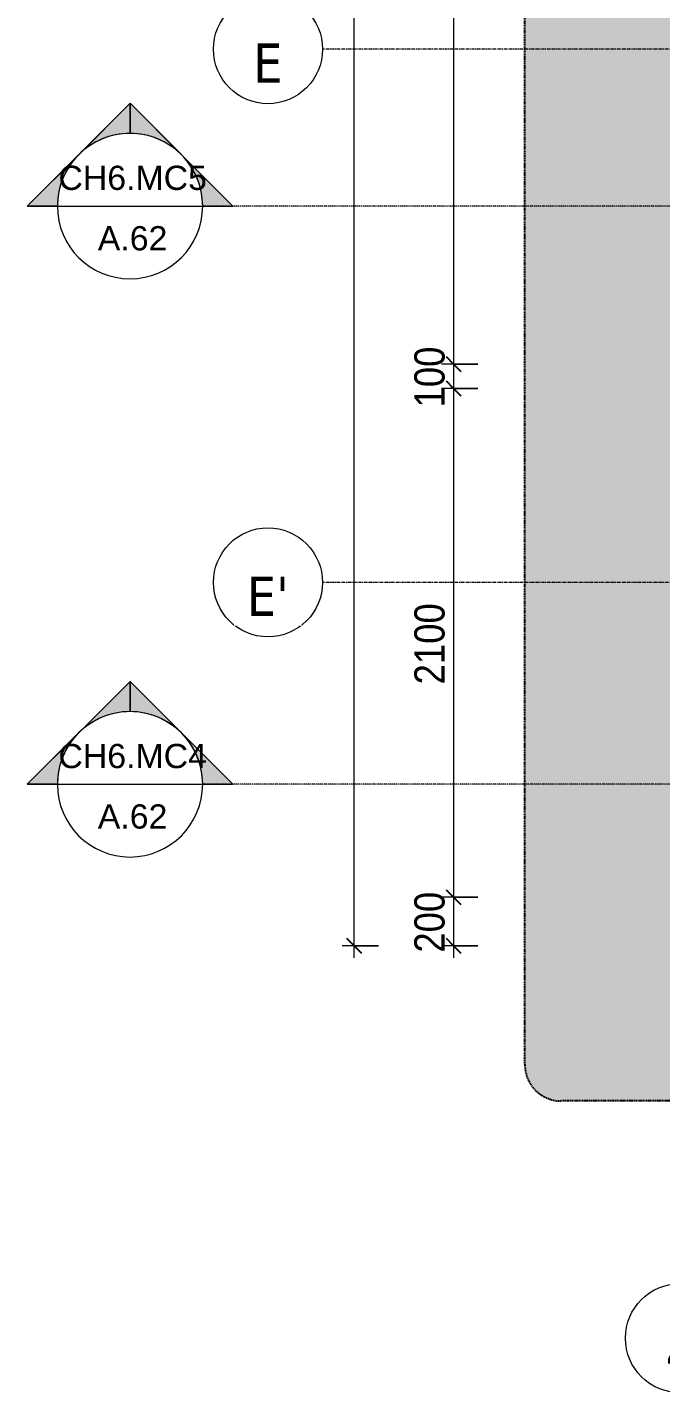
# Model space of a CAD drawing. Header units: millimetres. Extents: x 41758 to 237109, y 3795 to 78637.
# Drawn here: x 41758 to 44373, y 33693 to 39327 of the extents above; entities that cross this region are included whole.
import ezdxf

# ---------------------------------------------------------------- set-up
doc = ezdxf.new("R2010")
doc.units = ezdxf.units.MM
for name, pattern in [('Dash - Tight', [4.5, 3, -1.5]), ('Dash Dot 3_16_', [7.9375, 4.7625, -1.5875, 0, -1.5875]), ('Grid Line', [22.225, 12.7, -3.175, 3.175, -3.175]), ('Hidden', [7.14375, 4.7625, -2.38125])]:
    doc.linetypes.add(name, pattern=pattern)
for name, color, linetype, lineweight in [('A-ANNO-DIMS', 211, 'Continuous', 9), ('A-ANNO-DIMS-50', 211, 'Continuous', 9), ('A-DETL-GENF-3', 92, 'Dash - Tight', 18), ('A-DETL-GENF-5', 92, 'Hidden', 25), ('G-ANNO-SYMB', 111, 'Continuous', 9), ('G-ANNO-SYMB-1', 111, 'Dash Dot 3_16_', 18), ('S-GRID-1', 1, 'Grid Line', 9), ('S-GRID-IDEN', 1, 'Continuous', 9)]:
    doc.layers.add(name, color=color, linetype=linetype, lineweight=lineweight)
doc.layers.add('A-DETL-GENF-2', color=7, linetype='Continuous', lineweight=18, transparency=0.2)
doc.styles.add('Arial', font='arial.ttf', dxfattribs={"height": 100})
doc.styles.add('Tahoma_B', font='tahomabd.ttf', dxfattribs={"height": 162.5})
doc.styles.add('UTM Avo', font='', dxfattribs={"width": 0.9, "height": 125})
doc.styles.get('UTM Avo').set_extended_font_data('UTM Avo')
doc.dimstyles.new('1_Dim_chi_tiet_2_5', dxfattribs={"dimscale": 304.8, "dimtxt": 124.912619, "dimasz": 0.19685, "dimexe": 0.164042, "dimexo": 0.0625, "dimgap": 0.016404, "dimtad": 1, "dimdec": 0, "dimrnd": 5, "dimzin": 0, "dimdsep": 46, "dimtxsty": 'UTM Avo', "dimblk1": 'OBLIQUE', "dimblk2": 'OBLIQUE', "dimsah": 1, "dimcen": 0.09, "dimdle": 0.164042, "dimazin": 0, "dimtfac": 1, "dimtdec": 4, "dimtix": 1, "dimtmove": 0, "dimatfit": 3, "dimfxl": 0.328084, "dimfxlon": 1, "dimtvp": 1, "dimtolj": 1, "dimtzin": 0, "dimarcsym": 2})

# ---------------------------------------------------------------- blocks, each defined once
blk = doc.blocks.new('BORDER VIEW - BORDER VIEW-2592627-TKCS_CĂN HỘ LOẠI 6 - MẶT BẰNG')
at = {"layer": 'A-DETL-GENF-5'}
for p, q in [((0, 150), (0, 11501)), ((9599.4, 0), (150, 0))]:
    blk.add_line(p, q, dxfattribs=at)
blk.add_arc((150, 150), 150, 180, 270, dxfattribs=at)
blk = doc.blocks.new('Grid - M_Grid Head - Circle-353313-TKCS_CĂN HỘ LOẠI 6 - MẶT BẰNG')
at = {"layer": 'S-GRID-IDEN'}
blk.add_circle((0, 0), 4.5, dxfattribs=at)
blk = doc.blocks.new('DIMBLOCK15-TKCS_CĂN HỘ LOẠI 6 - MẶT BẰNG')
at = {"layer": 'A-ANNO-DIMS-50'}
for p, q in [((43618.3, 45537), (43468.3, 45537)), ((43518.3, 45537), (43518.3, 37936.9)), ((43518.3, 45537), (43618.3, 45537)), ((43618.3, 37936.9), (43468.3, 37936.9)), ((43518.3, 37936.9), (43618.3, 37936.9))]:
    blk.add_line(p, q, dxfattribs=at)
at = {"layer": 'A-ANNO-DIMS-50', "lineweight": 25}
for p, q in [((43518.3, 45537), (43488.3, 45567)), ((43518.3, 45537), (43548.3, 45507)), ((43518.3, 37936.9), (43488.3, 37966.9)), ((43518.3, 37936.9), (43548.3, 37906.9))]:
    blk.add_line(p, q, dxfattribs=at)
at = {"layer": 'A-ANNO-DIMS-50', "color": 0, "insert": (43356, 41565.8), "char_height": 125, "width": 410.824, "attachment_point": 1, "rotation": 90, "line_spacing_factor": 1.110334, "style": 'UTM Avo'}
blk.add_mtext('7600', dxfattribs=at)
blk = doc.blocks.new('_Oblique')
at = {"color": 0, "linetype": 'ByBlock', "lineweight": -2}
blk.add_line((-0.5, -0.5), (0.5, 0.5), dxfattribs=at)
blk = doc.blocks.new('DIMBLOCK16-TKCS_CĂN HỘ LOẠI 6 - MẶT BẰNG')
at = {"layer": 'A-ANNO-DIMS-50'}
for p, q in [((43618.3, 37936.9), (43468.3, 37936.9)), ((43518.3, 37936.9), (43518.3, 37836.9)), ((43518.3, 37936.9), (43618.3, 37936.9)), ((43618.3, 37836.9), (43468.3, 37836.9)), ((43518.3, 37836.9), (43618.3, 37836.9))]:
    blk.add_line(p, q, dxfattribs=at)
at = {"layer": 'A-ANNO-DIMS-50', "lineweight": 25}
for p, q in [((43518.3, 37936.9), (43488.3, 37966.9)), ((43518.3, 37936.9), (43548.3, 37906.9)), ((43518.3, 37836.9), (43488.3, 37866.9)), ((43518.3, 37836.9), (43548.3, 37806.9))]:
    blk.add_line(p, q, dxfattribs=at)
at = {"layer": 'A-ANNO-DIMS-50', "color": 0, "insert": (43356, 37758.6), "char_height": 125, "width": 308.118, "attachment_point": 1, "rotation": 90, "line_spacing_factor": 1.110334, "style": 'UTM Avo'}
blk.add_mtext('100', dxfattribs=at)
blk = doc.blocks.new('DIMBLOCK17-TKCS_CĂN HỘ LOẠI 6 - MẶT BẰNG')
at = {"layer": 'A-ANNO-DIMS-50', "lineweight": 25}
for p, q in [((43518.3, 37836.9), (43488.3, 37866.9)), ((43518.3, 37836.9), (43548.3, 37806.9)), ((43518.3, 35737.4), (43488.3, 35767.4)), ((43518.3, 35737.4), (43548.3, 35707.4))]:
    blk.add_line(p, q, dxfattribs=at)
at = {"layer": 'A-ANNO-DIMS-50'}
for p, q in [((43618.3, 37836.9), (43468.3, 37836.9)), ((43518.3, 37836.9), (43518.3, 35737.4)), ((43518.3, 37836.9), (43618.3, 37836.9)), ((43618.3, 35737.4), (43468.3, 35737.4)), ((43518.3, 35737.4), (43618.3, 35737.4))]:
    blk.add_line(p, q, dxfattribs=at)
at = {"layer": 'A-ANNO-DIMS-50', "color": 0, "insert": (43356, 36616), "char_height": 125, "width": 410.824, "attachment_point": 1, "rotation": 90, "line_spacing_factor": 1.110334, "style": 'UTM Avo'}
blk.add_mtext('2100', dxfattribs=at)
blk = doc.blocks.new('DIMBLOCK18-TKCS_CĂN HỘ LOẠI 6 - MẶT BẰNG')
at = {"layer": 'A-ANNO-DIMS-50'}
for p, q in [((43618.3, 35737.4), (43468.3, 35737.4)), ((43518.3, 35737.4), (43518.3, 35487.4)), ((43518.3, 35737.4), (43618.3, 35737.4)), ((43618.3, 35537.4), (43468.3, 35537.4)), ((43518.3, 35537.4), (43618.3, 35537.4))]:
    blk.add_line(p, q, dxfattribs=at)
at = {"layer": 'A-ANNO-DIMS-50', "lineweight": 25}
for p, q in [((43518.3, 35737.4), (43488.3, 35767.4)), ((43518.3, 35737.4), (43548.3, 35707.4)), ((43518.3, 35537.4), (43488.3, 35567.4)), ((43518.3, 35537.4), (43548.3, 35507.4))]:
    blk.add_line(p, q, dxfattribs=at)
at = {"layer": 'A-ANNO-DIMS-50', "color": 0, "insert": (43356, 35509), "char_height": 125, "width": 308.118, "attachment_point": 1, "rotation": 90, "line_spacing_factor": 1.110334, "style": 'UTM Avo'}
blk.add_mtext('200', dxfattribs=at)
blk = doc.blocks.new('DIMBLOCK19-TKCS_CĂN HỘ LOẠI 6 - MẶT BẰNG')
at = {"layer": 'A-ANNO-DIMS-50', "lineweight": 25}
for p, q in [((43107.8, 45737), (43077.8, 45767)), ((43107.8, 45737), (43137.8, 45707)), ((43107.8, 35537.4), (43077.8, 35567.4)), ((43107.8, 35537.4), (43137.8, 35507.4))]:
    blk.add_line(p, q, dxfattribs=at)
at = {"layer": 'A-ANNO-DIMS-50'}
for p, q in [((43107.8, 35487.4), (43107.8, 45787)), ((43207.8, 45737), (43057.8, 45737)), ((43107.8, 45737), (43207.8, 45737)), ((43207.8, 35537.4), (43057.8, 35537.4)), ((43107.8, 35537.4), (43207.8, 35537.4))]:
    blk.add_line(p, q, dxfattribs=at)
at = {"layer": 'A-ANNO-DIMS-50', "color": 0, "insert": (42945.4, 40423.2), "char_height": 125, "width": 513.53, "attachment_point": 1, "rotation": 90, "line_spacing_factor": 1.110334, "style": 'UTM Avo'}
blk.add_mtext('10200', dxfattribs=at)
blk = doc.blocks.new('Section - M_Section Head - Filled-352373-TKCS_CĂN HỘ LOẠI 6 - MẶT BẰNG')
at = {"layer": 'G-ANNO-SYMB'}
h = blk.add_hatch(color=256, dxfattribs=at)
edge = h.paths.add_edge_path()
edge.add_line((-6, 8.49), (-6, 6))
edge.add_arc((-6, 0), 6, 90, 135)
edge.add_line((-10.24, 4.24), (-6, 8.49))
h = blk.add_hatch(color=256, dxfattribs=at)
edge = h.paths.add_edge_path()
edge.add_line((-6, 8.49), (-1.76, 4.24))
edge.add_arc((-6, 0), 6, 45, 90)
edge.add_line((-6, 6), (-6, 8.49))
h = blk.add_hatch(color=256, dxfattribs=at)
edge = h.paths.add_edge_path()
edge.add_line((-14.49, 0), (-10.24, 4.24))
edge.add_arc((-6, 0), 6, 135, 180)
edge.add_line((-12, 0), (-14.49, 0))
h = blk.add_hatch(color=256, dxfattribs=at)
edge = h.paths.add_edge_path()
edge.add_line((2.49, 0), (0, 0))
edge.add_arc((-6, 0), 6, 360, 405)
edge.add_line((-1.76, 4.24), (2.49, 0))
for p, q in [((-6, 8.49), (-14.49, 0)), ((-6, 8.49), (-10.24, 4.24)), ((-6, 8.49), (2.49, 0)), ((-6, 6), (-6, 8.49)), ((-6, 8.49), (-6, 6)), ((-1.76, 4.24), (-6, 8.49)), ((-10.24, 4.24), (-14.49, 0)), ((2.49, 0), (-1.76, 4.24)), ((-14.49, 0), (-12, 0)), ((0, 0), (2.49, 0)), ((-12, 0), (-14.49, 0)), ((0, 0), (2.49, 0))]:
    blk.add_line(p, q, dxfattribs=at)
for start, end in [(360, 180), (90, 135), (45, 90), (135, 180), (360, 45), (180, 360)]:
    blk.add_arc((-6, 0), 6, start, end, dxfattribs=at)

msp = doc.modelspace()

# ---------------------------------------------------------------- hatches: boundary and pattern name
at = {"layer": 'A-DETL-GENF-2'}
h = msp.add_hatch(color=256, dxfattribs=at)
h.paths.add_polyline_path([(51133.2, 34896.9), (53412, 34896.9), (53450.8, 34902), (53487, 34917), (53518.1, 34940.9), (53541.9, 34971.9), (53556.9, 35008.1), (53562, 35046.9), (53562, 46398), (53556.9, 46436.8), (53541.9, 46473), (53518.1, 46504), (53487, 46527.9), (53450.8, 46542.9), (53412, 46548), (43962.6, 46548), (43923.7, 46542.9), (43887.6, 46527.9), (43856.5, 46504), (43832.7, 46473), (43817.7, 46436.8), (43812.6, 46398), (43812.6, 35046.9), (43817.7, 35008.1), (43832.7, 34971.9), (43856.5, 34940.9), (43887.6, 34917), (43923.7, 34902), (43962.6, 34896.9), (50326.8, 34896.9)])
h.paths.add_polyline_path([(51412.6, 35537.4), (44452.6, 35537.4), (44452.6, 45736.9), (44652.6, 45736.9), (44652.6, 45732), (48652.6, 45732), (48652.6, 45737), (48852.6, 45736.9), (48852.6, 45732), (52927.6, 45732), (52927.5, 43836.9), (52852.6, 43836.9), (52852.6, 40536.9), (52927.6, 40536.9), (52927.6, 39236.9), (52852.6, 39236.9), (52852.6, 35537.4), (51447.6, 35537.4)])
h.paths.add_polyline_path([(52943.9, 43731.2), (52943.9, 43734.3), (52956.3, 43736.2), (52968, 43741.6), (52975.7, 43747.5), (52982.8, 43756.8), (52987.5, 43768.7), (52988.9, 43779.3), (52987, 43791.8), (52981.6, 43803.4), (52975.7, 43811.2), (52966.4, 43818.3), (52955.5, 43822.8), (52943.9, 43824.3), (52943.9, 43827.5), (52956.3, 43825.9), (52968, 43821), (52977.9, 43813.4), (52986.2, 43801.8), (52990.5, 43791), (52992, 43779.3), (52990.4, 43766.9), (52985.6, 43755.3), (52977.9, 43745.3), (52966.4, 43737), (52955.5, 43732.7)])

# ---------------------------------------------------------------- linework, layer by layer
at = {"layer": 'G-ANNO-SYMB'}
for p, q in [((41882, 38589.4), (42482, 38589.4)), ((41882, 36203.6), (42482, 36203.6))]:
    msp.add_line(p, q, dxfattribs=at)
at = {"layer": 'G-ANNO-SYMB-1'}
for p, q in [((54914.5, 38589.4), (42482, 38589.4)), ((54914.5, 36203.6), (42482, 36203.6))]:
    msp.add_line(p, q, dxfattribs=at)
at = {"layer": 'S-GRID-1'}
for p, q in [((44226.6, 39236.9), (42976.6, 39236.9)), ((53137, 39236.9), (44226.6, 39236.9)), ((44226.6, 37036.9), (42976.6, 37036.9)), ((53137, 37036.9), (44226.6, 37036.9))]:
    msp.add_line(p, q, dxfattribs=at)

# ---------------------------------------------------------------- block references
at = {"layer": 'A-DETL-GENF-3'}
msp.add_blockref('BORDER VIEW - BORDER VIEW-2592627-TKCS_CĂN HỘ LOẠI 6 - MẶT BẰNG', (43812.6, 34896.9), dxfattribs=at)
at = {"layer": 'G-ANNO-SYMB', "xscale": 49.99999999999998, "yscale": 49.99999999999998, "zscale": 49.99999999999998}
for p in [(42482, 38589.4), (42482, 36203.6)]:
    msp.add_blockref('Section - M_Section Head - Filled-352373-TKCS_CĂN HỘ LOẠI 6 - MẶT BẰNG', p, dxfattribs=at)
at = {"layer": 'S-GRID-IDEN', "xscale": 49.99999999999998, "yscale": 49.99999999999998, "zscale": 49.99999999999998}
for p, rotation in [((42751.6, 39236.9), 89.99999999999984), ((42751.6, 37036.9), 89.9999999999998)]:
    msp.add_blockref('Grid - M_Grid Head - Circle-353313-TKCS_CĂN HỘ LOẠI 6 - MẶT BẰNG', p, dxfattribs=dict(at, rotation=rotation))
msp.add_blockref('Grid - M_Grid Head - Circle-353313-TKCS_CĂN HỘ LOẠI 6 - MẶT BẰNG', (44452.6, 33918.2), dxfattribs=at)

# ---------------------------------------------------------------- texts
at = {"layer": 'G-ANNO-SYMB', "char_height": 100, "attachment_point": 5, "line_spacing_factor": 0.936439, "style": 'Arial'}
for s, insert, width in [('\\pt635,1270,1905,2540,3175,3810,4445,5080,5715,6350,6985,7620,8255,8890,9525,10160,10795,11430,12065,12700,13335,13970,14605,15240,15875,16510,17145,17780,18415,19050,19685,20320;CH6.MC5', (42192.9, 38705.4), 625), ('\\pt635,1270,1905,2540,3175,3810,4445,5080,5715,6350,6985,7620,8255,8890,9525,10160,10795,11430,12065,12700,13335,13970,14605,15240,15875,16510,17145,17780,18415,19050,19685,20320;A.62', (42192.6, 38456), 297.5), ('\\pt635,1270,1905,2540,3175,3810,4445,5080,5715,6350,6985,7620,8255,8890,9525,10160,10795,11430,12065,12700,13335,13970,14605,15240,15875,16510,17145,17780,18415,19050,19685,20320;CH6.MC4', (42192.9, 36319.6), 625), ('\\pt635,1270,1905,2540,3175,3810,4445,5080,5715,6350,6985,7620,8255,8890,9525,10160,10795,11430,12065,12700,13335,13970,14605,15240,15875,16510,17145,17780,18415,19050,19685,20320;A.62', (42192.6, 36070.2), 297.5)]:
    msp.add_mtext(s, dxfattribs=dict(at, insert=insert, width=width))

# ---------------------------------------------------------------- dimensions: what is measured, and where the dimension line sits
at = {"layer": 'A-ANNO-DIMS'}
for base, p1, p2, override, picture, middle in [((43107.8, 45737), (43207.8, 35537.4), (43207.8, 45737), {"dimpost": '<>', "dimfxl": 10199.623874}, 'DIMBLOCK19-TKCS_CĂN HỘ LOẠI 6 - MẶT BẰNG', (43038.1, 40637.2)), ((43518.3, 37936.9), (43618.3, 45537), (43618.3, 37936.9), {"dimpost": '<>', "dimfxl": 7600.050696}, 'DIMBLOCK15-TKCS_CĂN HỘ LOẠI 6 - MẶT BẰNG', (43448.7, 41737)), ((43518.3, 37836.9), (43618.3, 37936.9), (43618.3, 37836.9), {"dimpost": '<>', "dimfxl": 100}, 'DIMBLOCK16-TKCS_CĂN HỘ LOẠI 6 - MẶT BẰNG', (43448.7, 37886.9)), ((43518.348, 35737.3629), (43618.348, 37836.936), (43618.348, 35737.3629), {"dimpost": '<>', "dimfxl": 2099.573178}, 'DIMBLOCK17-TKCS_CĂN HỘ LOẠI 6 - MẶT BẰNG', (43448.663, 36787.1494)), ((43518.3, 35537.4), (43618.3, 35737.4), (43618.3, 35537.4), {"dimpost": '<>', "dimfxl": 200}, 'DIMBLOCK18-TKCS_CĂN HỘ LOẠI 6 - MẶT BẰNG', (43448.7, 35637.4))]:
    dim = msp.add_linear_dim(base=base, p1=p1, p2=p2, angle=90, dimstyle='1_Dim_chi_tiet_2_5', override=override, dxfattribs=at)
    dim.commit()
    dim.dimension.update_dxf_attribs({"geometry": picture, "text_midpoint": middle})

# ---------------------------------------------------------------- next in the draw order: texts
at = {"layer": 'S-GRID-IDEN', "char_height": 162.5, "attachment_point": 5, "line_spacing_factor": 0.996129, "style": 'Tahoma_B', "bg_fill": 3, "box_fill_scale": 1.25, "bg_fill_color": 256, "bg_fill_true_color": 13158600, "bg_fill_transparency": 0}
for s, insert, width in [('\\pt634.99962,1269.99925,1905.0005,2540.00013,3174.99975,3809.99937,4445.00062,5080.00025,5714.99987,6349.9995,6985.00075,7620.00037,8255,8889.99962,9524.99925,10160.0005,10795.00013,11429.99975,12064.99938,12700.00063,13335.00025,13969.99988,14604.9995,15240.00075,15875.00038,16510,17144.99963,17779.99925,18415.0005,19050.00013,19684.99975,20319.99938;E', (42751.1, 39179.7), 139), ("\\pt634.99962,1269.99925,1905.0005,2540.00013,3174.99975,3809.99937,4445.00062,5080.00025,5714.99987,6349.9995,6985.00075,7620.00037,8255,8889.99962,9524.99925,10160.0005,10795.00013,11429.99975,12064.99938,12700.00063,13335.00025,13969.99988,14604.9995,15240.00075,15875.00038,16510,17144.99963,17779.99925,18415.0005,19050.00013,19684.99975,20319.99938;E'", (42751.1, 36979.7), 198.5), ('\\pt634.99962,1269.99925,1905.0005,2540.00013,3174.99975,3809.99937,4445.00062,5080.00025,5714.99987,6349.9995,6985.00075,7620.00037,8255,8889.99962,9524.99925,10160.0005,10795.00013,11429.99975,12064.99938,12700.00063,13335.00025,13969.99988,14604.9995,15240.00075,15875.00038,16510,17144.99963,17779.99925,18415.0005,19050.00013,19684.99975,20319.99938;4', (44454.9, 33855.8), 145.5)]:
    msp.add_mtext(s, dxfattribs=dict(at, insert=insert, width=width))

doc.saveas('drawing.dxf')
